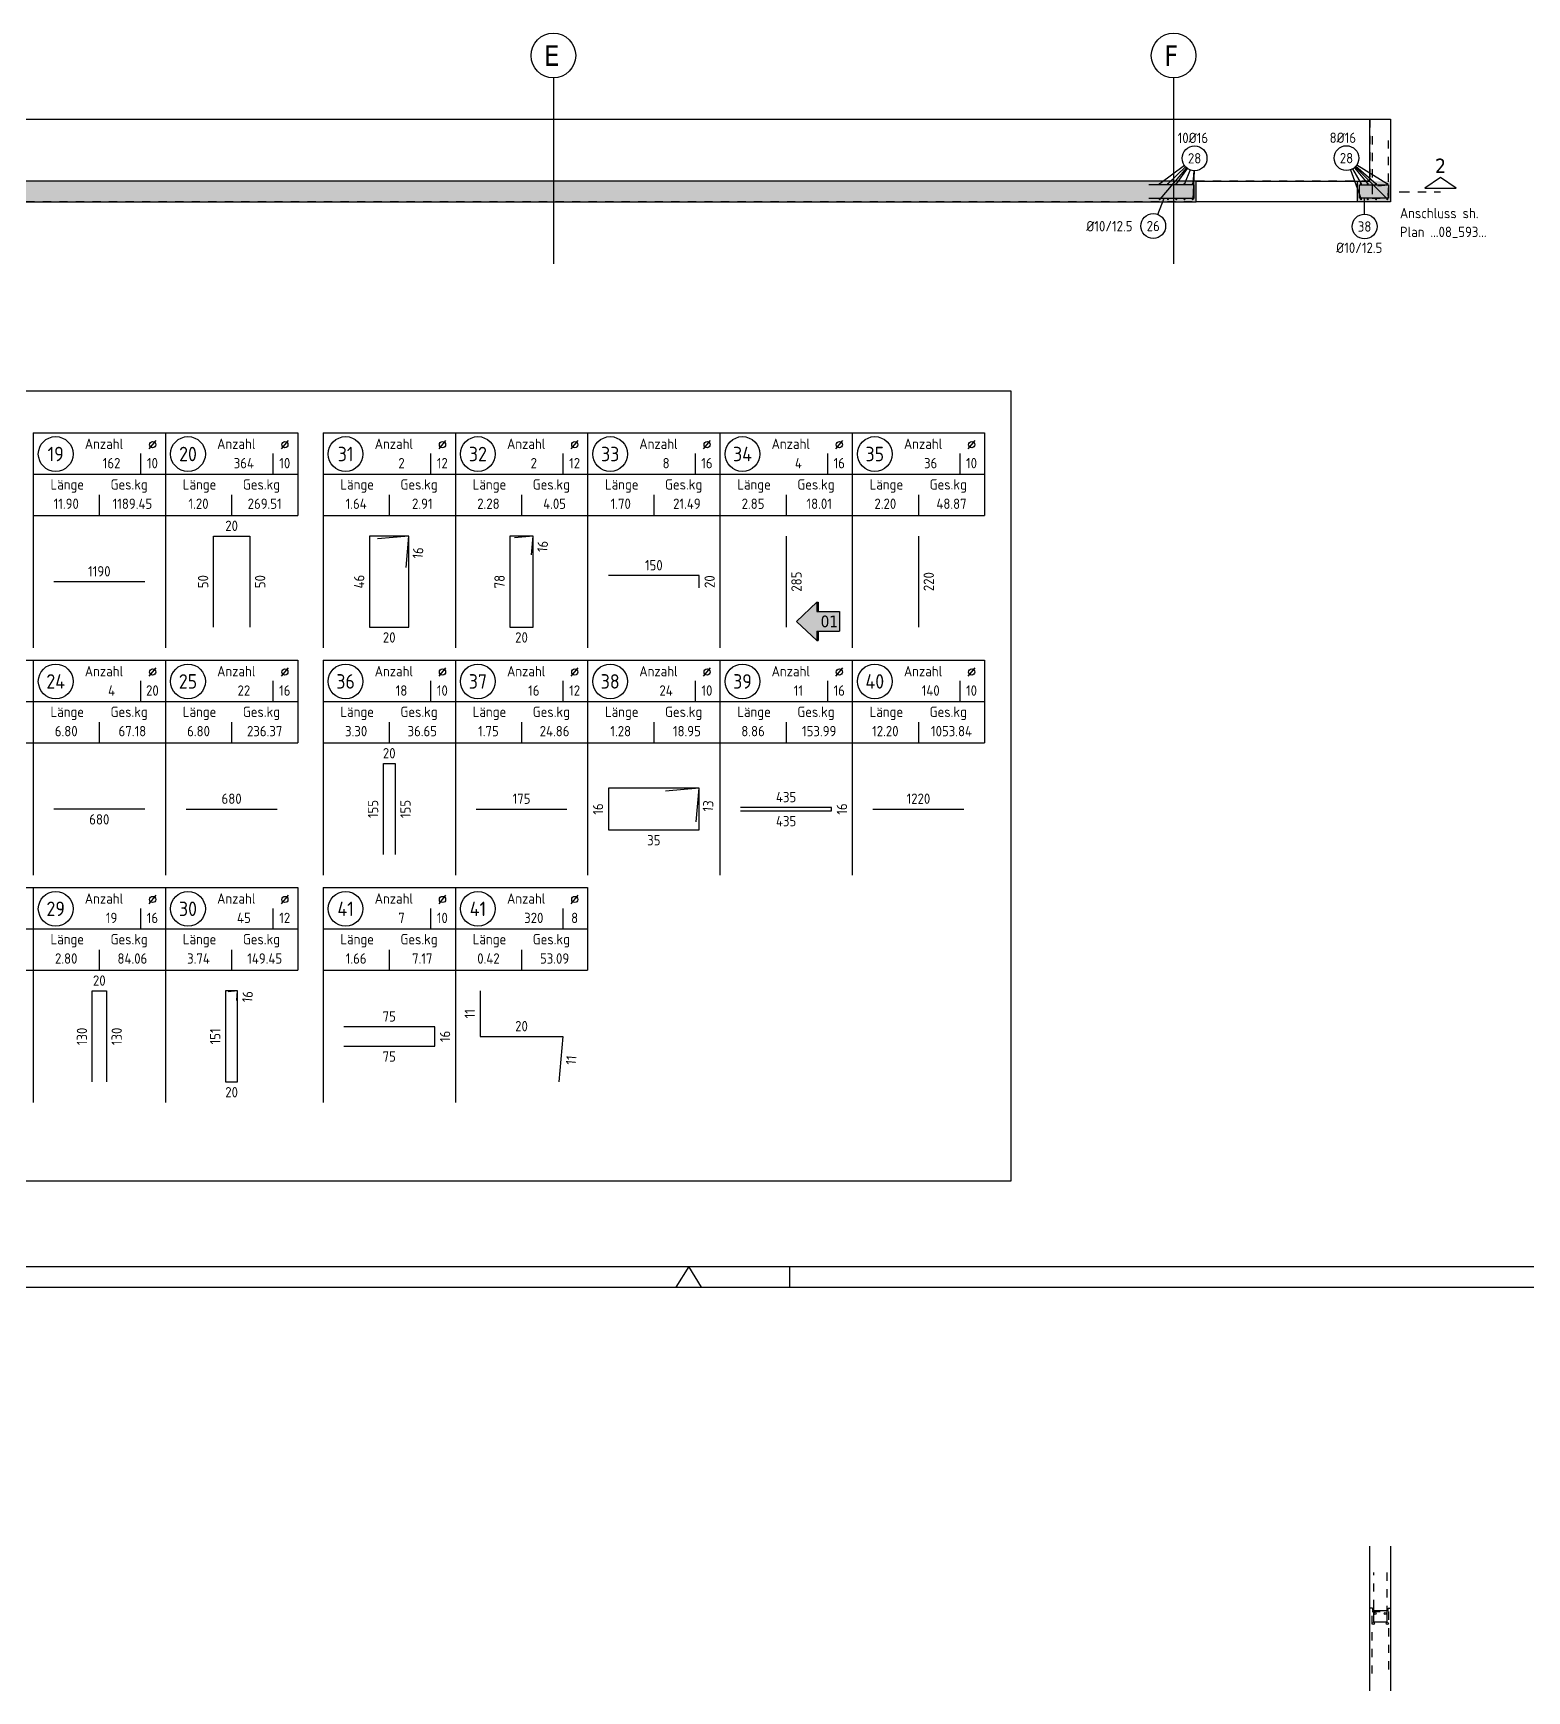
# Model space of a CAD drawing. Extents: x -10 to 76.6, y -8.8 to 49.1.
# Drawn here: x 21.8 to 39.86, y -4.88 to 15.17 of the extents above; entities that cross this region are included whole.
import ezdxf
from ezdxf.enums import TextEntityAlignment as Align

# ---------------------------------------------------------------- set-up
doc = ezdxf.new("R2010")
doc.units = 0
doc.header["$LTSCALE"] = 0.5
for name, pattern in [('AUSGEZOGEN', [1000.01, 1000, 0.01]), ('DASHDOTSMALL', [1.05, 0.5, -0.25, 0.05, -0.25]), ('HIDDEN2', [0.187, 0.125, -0.062]), ('PUNKT', [0.175, 0.05, -0.125]), ('STRICHPUNKT2', [0.55, 0.25, -0.125, 0.05, -0.125])]:
    doc.linetypes.add(name, pattern=pattern)
for name, color, linetype in [('ACHSEN', 7, 'Continuous'), ('BETON', 7, 'Continuous'), ('DRUEBER', 7, 'Continuous'), ('grau_hell', 7, 'Continuous'), ('grau_mittel', 7, 'Continuous'), ('HBT', 7, 'Continuous'), ('index', 7, 'Continuous'), ('OBJEKT', 7, 'Continuous'), ('RAHMEN', 7, 'Continuous'), ('RND', 7, 'Continuous'), ('RND_BILD', 7, 'Continuous'), ('SCHNITTE', 7, 'Continuous'), ('SFP_Achsen', 7, 'Continuous'), ('TEXT', 7, 'Continuous')]:
    doc.layers.add(name, color=color, linetype=linetype)
doc.layers.add('NOPLOT', color=7, linetype='Continuous', plot=False)
doc.styles.add('helv', font='tahoma.ttf')
doc.styles.add('txt', font='isocp.shx')

# ---------------------------------------------------------------- blocks, each defined once
blk = doc.blocks.new('DINA0')
at = {"color": 7, "linetype": 'Continuous'}
for p, q in [((59.45, 0.5), (59.14, 0)), ((59.76, 0), (59.45, 0.5))]:
    blk.add_line(p, q, dxfattribs=at)
at = {"layer": 'RAHMEN', "color": 5}
blk.add_line((2, 0.5), (118.4, 0.5), dxfattribs=at)
at = {"layer": 'RAHMEN', "color": 7}
blk.add_line((61.9, 0), (61.9, 0.5), dxfattribs=at)
at = {"layer": 'RAHMEN'}
blk.add_line((0, 0), (118.9, 0), dxfattribs=at)
blk = doc.blocks.new('SCHN-2')
at = {"layer": 'SCHNITTE', "color": 6, "linetype": 'Continuous'}
blk.add_lwpolyline([(0.378, 0.088), (0, 0.34), (-0.378, 0.088)], close=True, dxfattribs=at)
at = {"layer": 'SCHNITTE', "color": 1, "linetype": 'DASHDOTSMALL', "style": 'helv'}
blk.add_attdef('SCHN-2', text='', height=0.35, dxfattribs=at).set_placement((0, 0.45), align=Align.CENTER)
blk = doc.blocks.new('RND_HIN')
at = {"layer": 'RND', "color": 7, "linetype": 'Continuous'}
blk.add_circle((0, 0), 0.3, dxfattribs=at)
at = {"layer": 'RND', "color": 7, "linetype": 'Continuous', "style": 'txt'}
blk.add_attdef('POSI', text='', height=0.25, dxfattribs=at).set_placement((0, 0), align=Align.MIDDLE)
blk = doc.blocks.new('RND_LIS2')
at = {"layer": 'RND', "color": 3, "linetype": 'Continuous'}
for p, q in [((0, 0), (0, -5.2)), ((0, 0), (3.2, 0)), ((3.2, 0), (3.2, -2)), ((2.6, -0.503), (2.6, -1)), ((0, -1), (3.2, -1)), ((1.6, -1.503), (1.6, -2)), ((0, -2), (3.2, -2))]:
    blk.add_line(p, q, dxfattribs=at)
at = {"layer": 'RND', "color": 7, "linetype": 'Continuous'}
blk.add_line((2.805, -0.39), (2.973, -0.186), dxfattribs=at)
at = {"layer": 'RND', "color": 1, "linetype": 'Continuous'}
blk.add_circle((0.545, -0.513), 0.42, dxfattribs=at)
at = {"layer": 'RND', "color": 7, "linetype": 'Continuous'}
blk.add_circle((2.889, -0.288), 0.075, dxfattribs=at)
at = {"layer": 'RND', "color": 7, "linetype": 'Continuous', "style": 'txt'}
for s, p in [('Anzahl', (1.249, -0.391)), ('Länge', (0.42, -1.373)), ('Ges.kg', (1.872, -1.373))]:
    blk.add_text(s, height=0.25, dxfattribs=at).set_placement(p)
at = {"layer": 'RND', "color": 1, "linetype": 'Continuous', "style": 'txt'}
blk.add_attdef('POS1', text='', height=0.35, dxfattribs=at).set_placement((0.545, -0.513), align=Align.MIDDLE)
at = {"layer": 'RND', "color": 7, "linetype": 'Continuous', "style": 'txt'}
for tag, p in [('STK1', (1.897, -0.859)), ('DS1', (2.885, -0.859)), ('LANG1', (0.8, -1.841)), ('GEW', (2.4, -1.841))]:
    blk.add_attdef(tag, text='', height=0.25, dxfattribs=at).set_placement(p, align=Align.CENTER)
blk = doc.blocks.new('hin_ind5')
at = {"layer": 'grau_hell', "linetype": 'AUSGEZOGEN'}
h = blk.add_hatch(color=9, dxfattribs=at)
h.dxf.hatch_style = 2
h.paths.add_polyline_path([(0, 0), (0.619, -0.577), (0.619, -0.3), (1.306, -0.3), (1.306, 0.3), (0.619, 0.3), (0.619, 0.577)])
h.paths.add_polyline_path([(0.34, -0.274), (1.311, -0.274), (1.311, 0.274), (0.34, 0.274)], flags=9)
at = {"layer": 'OBJEKT', "linetype": 'AUSGEZOGEN'}
for points in [[(0.619, 0.3), (0.66, 0.3), (0.66, 0.577), (0.619, 0.577)], [(0.619, -0.577), (0.66, -0.577), (0.66, -0.3), (0.619, -0.3)]]:
    blk.add_hatch(color=1, dxfattribs=at).paths.add_polyline_path(points)
at = {"layer": 'OBJEKT', "color": 1, "linetype": 'AUSGEZOGEN'}
for p, q in [((0, 0), (0.619, 0.577)), ((0.619, 0.577), (0.619, 0.3)), ((0.619, 0.577), (0.66, 0.577)), ((0.66, 0.577), (0.66, 0.3)), ((0, 0), (0.619, -0.577)), ((0.619, 0.3), (1.306, 0.3)), ((1.306, 0.3), (1.306, -0.3)), ((0.619, -0.3), (0.619, -0.577)), ((0.619, -0.3), (1.306, -0.3)), ((0.66, -0.3), (0.66, -0.577))]:
    blk.add_line(p, q, dxfattribs=at)
at = {"layer": 'OBJEKT', "color": 7, "linetype": 'AUSGEZOGEN'}
blk.add_line((0.619, -0.577), (0.66, -0.577), dxfattribs=at)
at = {"layer": 'index', "color": 1, "linetype": 'Continuous', "style": 'helv'}
blk.add_attdef('INDEX', text='', height=0.35, rotation=360, dxfattribs=at).set_placement((1.259, 0), align=Align.MIDDLE_RIGHT)

msp = doc.modelspace()

# ---------------------------------------------------------------- hatches: boundary and pattern name
at = {"layer": 'grau_mittel'}
h = msp.add_hatch(color=61, dxfattribs=at)
h.paths.add_polyline_path([(35.864, 13.125), (35.864, 13.375), (11.969, 13.375), (11.969, 13.125)])
h.paths.add_polyline_path([(37.964, 13.375), (37.814, 13.375), (37.814, 13.125), (38.214, 13.125), (38.214, 13.375)])
h.paths.add_polyline_path([(9.209, 13.125), (9.209, 13.375), (3.189, 13.375), (3.014, 13.375), (3.014, 13.125)])

# ---------------------------------------------------------------- linework, layer by layer
at = {"layer": 'ACHSEN', "color": 140, "linetype": 'AUSGEZOGEN'}
for p, q in [((28.089, 14.625), (28.089, 12.375)), ((35.589, 14.625), (35.589, 12.375))]:
    msp.add_line(p, q, dxfattribs=at)
at = {"layer": 'BETON', "color": 6, "linetype": 'AUSGEZOGEN', "lineweight": -2}
for points in [[(38.214, 14.125), (38.214, 13.125), (37.814, 13.125), (37.814, 13.375), (37.964, 13.375), (37.964, 14.125)], [(11.969, 13.375), (11.969, 13.125), (35.864, 13.125), (35.864, 13.375), (11.969, 13.375)], [(37.964, -4.882), (37.964, -3.132)], [(38.214, -3.132), (38.214, -4.882)]]:
    msp.add_lwpolyline(points, dxfattribs=at)
at = {"layer": 'DRUEBER', "color": 7, "linetype": 'PUNKT', "lineweight": -2}
for points in [[(38.214, 14.125), (38.214, 13.125), (2.939, 13.125), (2.939, 14.125)], [(37.964, 14.125), (37.964, 13.375), (3.189, 13.375), (3.189, 14.125)]]:
    msp.add_lwpolyline(points, dxfattribs=at)
at = {"layer": 'HBT', "color": 102, "linetype": 'AUSGEZOGEN'}
for p, q in [((37.996, -3.882), (37.964, -3.882)), ((38.182, -3.882), (38.214, -3.882))]:
    msp.add_line(p, q, dxfattribs=at)
at = {"layer": 'HBT', "color": 1, "linetype": 'HIDDEN2'}
for points in [[(38.012, -3.912), (38.012, -3.882), (38.012, -3.452)], [(38.166, -3.452), (38.166, -3.882), (38.166, -3.912)]]:
    msp.add_lwpolyline(points, dxfattribs=at)
at = {"layer": 'HBT', "color": 102, "linetype": 'AUSGEZOGEN'}
msp.add_lwpolyline([(37.996, -3.882), (37.996, -3.912), (38.182, -3.912), (38.182, -3.882)], dxfattribs=at)
at = {"layer": 'HBT', "color": 1, "linetype": 'AUSGEZOGEN'}
msp.add_lwpolyline([(38.166, -3.912), (38.166, -4.052), (38.012, -4.052), (38.012, -3.912)], dxfattribs=at)
at = {"layer": 'NOPLOT', "color": 191, "linetype": 'AUSGEZOGEN'}
msp.add_line((2.939, 14.125), (38.214, 14.125), dxfattribs=at)
at = {"layer": 'OBJEKT', "color": 7, "linetype": 'AUSGEZOGEN'}
for p, q in [((35.864, 13.375), (37.814, 13.375)), ((37.814, 13.125), (35.864, 13.125))]:
    msp.add_line(p, q, dxfattribs=at)
at = {"layer": 'RND', "color": 102, "linetype": 'AUSGEZOGEN'}
for p, q in [((35.722, 13.564), (35.421, 13.343)), ((35.745, 13.539), (35.421, 13.158)), ((35.735, 13.549), (35.521, 13.343)), ((35.755, 13.531), (35.621, 13.343)), ((35.788, 13.513), (35.721, 13.343)), ((35.832, 13.503), (35.821, 13.343)), ((35.836, 13.503), (35.821, 13.158)), ((37.73, 13.513), (37.856, 13.158)), ((37.754, 13.524), (37.856, 13.343)), ((37.776, 13.539), (37.938, 13.343)), ((37.786, 13.548), (38.174, 13.158)), ((37.793, 13.556), (38.037, 13.343)), ((37.807, 13.575), (38.174, 13.343)), ((35.398, 12.973), (35.477, 13.17)), ((37.899, 12.978), (37.899, 13.17))]:
    msp.add_line(p, q, dxfattribs=at)
at = {"layer": 'RND', "color": 1, "linetype": 'HIDDEN2'}
for points in [[(37.989, 13.92), (37.989, 13.17), (38.189, 13.17), (38.189, 13.92)], [(37.989, -4.674), (37.989, -3.924), (38.189, -3.924), (38.189, -4.674)]]:
    msp.add_lwpolyline(points, dxfattribs=at)
at = {"layer": 'RND', "color": 1, "linetype": 'AUSGEZOGEN'}
for points in [[(35.289, 13.17), (35.839, 13.17), (35.839, 13.33), (35.289, 13.33)], [(38.059, 13.319), (38.189, 13.33), (38.189, 13.17), (37.839, 13.17), (37.839, 13.33), (38.189, 13.33), (38.178, 13.201)]]:
    msp.add_lwpolyline(points, dxfattribs=at)
at = {"layer": 'RND', "color": 7, "linetype": 'AUSGEZOGEN', "const_width": 0.0125}
for points in [[(35.415, 13.343, -1), (35.427, 13.343, -1)], [(35.515, 13.343, -1), (35.527, 13.343, -1)], [(35.615, 13.343, -1), (35.627, 13.343, -1)], [(35.715, 13.343, -1), (35.727, 13.343, -1)], [(35.815, 13.343, -1), (35.827, 13.343, -1)], [(37.85, 13.343, -1), (37.862, 13.343, -1)], [(37.931, 13.343, -1), (37.944, 13.343, -1)], [(38.031, 13.343, 1), (38.044, 13.343, 1)], [(38.167, 13.343, 1), (38.18, 13.343, 1)], [(35.415, 13.158, 1), (35.427, 13.158, 1)], [(35.515, 13.158, 1), (35.527, 13.158, 1)], [(35.615, 13.158, 1), (35.627, 13.158, 1)], [(35.715, 13.158, 1), (35.727, 13.158, 1)], [(35.815, 13.158, 1), (35.827, 13.158, 1)], [(37.85, 13.158, 1), (37.862, 13.158, 1)], [(37.931, 13.158, 1), (37.944, 13.158, 1)], [(38.031, 13.158, 1), (38.044, 13.158, 1)], [(38.167, 13.158, 1), (38.18, 13.158, 1)]]:
    msp.add_lwpolyline(points, format="xyb", close=True, dxfattribs=at)
at = {"layer": 'RND', "color": 7, "linetype": 'AUSGEZOGEN'}
for centre in [(38.028, -3.947), (38.149, -3.947), (38.005, -4.067), (38.174, -4.067)]:
    msp.add_circle(centre, 0.0125, dxfattribs=at)
at = {"layer": 'RND_BILD', "color": 1, "linetype": 'AUSGEZOGEN'}
for points in [[(23.977, 7.983), (23.977, 9.083), (24.417, 9.083), (24.417, 7.983)], [(26.309, 8.702), (26.342, 9.083), (25.864, 9.083), (25.864, 7.983), (26.342, 7.983), (26.342, 9.083), (25.961, 9.049)], [(27.824, 8.858), (27.844, 9.083), (27.562, 9.083), (27.562, 7.983), (27.844, 7.983), (27.844, 9.083), (27.619, 9.063)], [(30.903, 9.083), (30.903, 7.983)], [(32.503, 9.083), (32.503, 7.983)], [(22.047, 8.533), (23.147, 8.533)], [(29.853, 8.459), (29.853, 8.606), (28.753, 8.606)], [(26.032, 5.233), (26.032, 6.333), (26.174, 6.333), (26.174, 5.233)], [(29.817, 5.627), (29.853, 6.034), (28.753, 6.034), (28.753, 5.531), (29.853, 5.531), (29.853, 6.034), (29.446, 5.999)], [(23.147, 5.783), (22.047, 5.783)], [(23.647, 5.783), (24.747, 5.783)], [(27.153, 5.783), (28.253, 5.783)], [(30.353, 5.762), (31.453, 5.762), (31.453, 5.803), (30.353, 5.803)], [(31.953, 5.783), (33.053, 5.783)], [(22.512, 2.483), (22.512, 3.583), (22.682, 3.583), (22.682, 2.483)], [(24.26, 3.467), (24.27, 3.583), (24.124, 3.583), (24.124, 2.483), (24.27, 2.483), (24.27, 3.583), (24.154, 3.573)], [(27.202, 3.583), (27.202, 3.032), (28.204, 3.032), (28.156, 2.483)], [(25.553, 2.915), (26.653, 2.915), (26.653, 3.15), (25.553, 3.15)]]:
    msp.add_lwpolyline(points, dxfattribs=at)
at = {"layer": 'SCHNITTE', "color": 6, "linetype": 'STRICHPUNKT2'}
msp.add_line((38.317, 13.249), (38.817, 13.249), dxfattribs=at)
at = {"layer": 'SFP_Achsen', "color": 7, "linetype": 'AUSGEZOGEN'}
for centre in [(28.089, 14.896), (35.589, 14.896)]:
    msp.add_circle(centre, 0.27, dxfattribs=at)
at = {"layer": 'TEXT', "color": 1, "linetype": 'AUSGEZOGEN'}
msp.add_lwpolyline([(8.371, 10.841), (33.62, 10.841), (33.62, 1.282), (8.371, 1.282)], close=True, dxfattribs=at)

# ---------------------------------------------------------------- block references
at = {"xscale": 0.5, "yscale": 0.5, "zscale": 0.5}
msp.add_blockref('DINA0', (0, 0), dxfattribs=at)
at = {"layer": 'RND', "color": 7, "linetype": 'AUSGEZOGEN', "xscale": 0.5, "yscale": 0.5, "zscale": 0.5}
for p, values in [((35.843, 13.653), {'POSI': '28'}), ((37.68, 13.655), {'POSI': '28'}), ((35.343, 12.834), {'POSI': '26'}), ((37.899, 12.828), {'POSI': '38'})]:
    msp.add_blockref('RND_HIN', p, dxfattribs=at).add_auto_attribs(values)
at = {"layer": 'RND_BILD', "color": 7, "linetype": 'AUSGEZOGEN'}
for name, p, xscale, yscale, zscale, values in [('RND_LIS2', (21.797, 10.333), 0.5, 0.5, 0.5, {'POS1': '19', 'STK1': '162', 'DS1': '10', 'LANG1': '11.90', 'GEW': '1189.45'}), ('RND_LIS2', (23.397, 10.333), 0.5, 0.5, 0.5, {'POS1': '20', 'STK1': '364', 'DS1': '10', 'LANG1': '1.20', 'GEW': '269.51'}), ('RND_LIS2', (25.303, 10.333), 0.5, 0.5, 0.5, {'POS1': '31', 'STK1': '2', 'DS1': '12', 'LANG1': '1.64', 'GEW': '2.91'}), ('RND_LIS2', (26.903, 10.333), 0.5, 0.5, 0.5, {'POS1': '32', 'STK1': '2', 'DS1': '12', 'LANG1': '2.28', 'GEW': '4.05'}), ('RND_LIS2', (28.503, 10.333), 0.5, 0.5, 0.5, {'POS1': '33', 'STK1': '8', 'DS1': '16', 'LANG1': '1.70', 'GEW': '21.49'}), ('RND_LIS2', (30.103, 10.333), 0.5, 0.5, 0.5, {'POS1': '34', 'STK1': '4', 'DS1': '16', 'LANG1': '2.85', 'GEW': '18.01'}), ('RND_LIS2', (31.703, 10.333), 0.5, 0.5, 0.5, {'POS1': '35', 'STK1': '36', 'DS1': '10', 'LANG1': '2.20', 'GEW': '48.87'}), ('hin_ind5', (31.027, 8.052), 0.4, 0.4, 0.4, {'INDEX': '01'}), ('RND_LIS2', (20.197, 7.583), 0.5, 0.5, 0.5, {'POS1': '23', 'STK1': '12', 'DS1': '12', 'LANG1': '5.00', 'GEW': '53.28'}), ('RND_LIS2', (21.797, 7.583), 0.5, 0.5, 0.5, {'POS1': '24', 'STK1': '4', 'DS1': '20', 'LANG1': '6.80', 'GEW': '67.18'}), ('RND_LIS2', (23.397, 7.583), 0.5, 0.5, 0.5, {'POS1': '25', 'STK1': '22', 'DS1': '16', 'LANG1': '6.80', 'GEW': '236.37'}), ('RND_LIS2', (25.303, 7.583), 0.5, 0.5, 0.5, {'POS1': '36', 'STK1': '18', 'DS1': '10', 'LANG1': '3.30', 'GEW': '36.65'}), ('RND_LIS2', (26.903, 7.583), 0.5, 0.5, 0.5, {'POS1': '37', 'STK1': '16', 'DS1': '12', 'LANG1': '1.75', 'GEW': '24.86'}), ('RND_LIS2', (28.503, 7.583), 0.5, 0.5, 0.5, {'POS1': '38', 'STK1': '24', 'DS1': '10', 'LANG1': '1.28', 'GEW': '18.95'}), ('RND_LIS2', (30.103, 7.583), 0.5, 0.5, 0.5, {'POS1': '39', 'STK1': '11', 'DS1': '16', 'LANG1': '8.86', 'GEW': '153.99'}), ('RND_LIS2', (31.703, 7.583), 0.5, 0.5, 0.5, {'POS1': '40', 'STK1': '140', 'DS1': '10', 'LANG1': '12.20', 'GEW': '1053.84'}), ('RND_LIS2', (20.197, 4.833), 0.5, 0.5, 0.5, {'POS1': '28', 'STK1': '38', 'DS1': '16', 'LANG1': '5.20', 'GEW': '312.21'}), ('RND_LIS2', (21.797, 4.833), 0.5, 0.5, 0.5, {'POS1': '29', 'STK1': '19', 'DS1': '16', 'LANG1': '2.80', 'GEW': '84.06'}), ('RND_LIS2', (23.397, 4.833), 0.5, 0.5, 0.5, {'POS1': '30', 'STK1': '45', 'DS1': '12', 'LANG1': '3.74', 'GEW': '149.45'})]:
    msp.add_blockref(name, p, dxfattribs=dict(at, xscale=xscale, yscale=yscale, zscale=zscale)).add_auto_attribs(values)
at = {"layer": 'RND_BILD', "color": 6, "linetype": 'AUSGEZOGEN', "xscale": 0.5, "yscale": 0.5, "zscale": 0.5}
for p, values in [((25.303, 4.833), {'POS1': '41', 'STK1': '7', 'DS1': '10', 'LANG1': '1.66', 'GEW': '7.17'}), ((26.903, 4.833), {'POS1': '41', 'STK1': '320', 'DS1': '8', 'LANG1': '0.42', 'GEW': '53.09'})]:
    msp.add_blockref('RND_LIS2', p, dxfattribs=at).add_auto_attribs(values)
at = {"layer": 'SCHNITTE', "color": 6, "linetype": 'STRICHPUNKT2', "xscale": 0.5, "yscale": 0.5, "zscale": 0.5}
msp.add_blockref('SCHN-2', (38.817, 13.249), dxfattribs=at).add_auto_attribs({'SCHN-2': '2'})

# ---------------------------------------------------------------- texts
at = {"layer": 'RND_BILD', "color": 7, "linetype": 'AUSGEZOGEN', "style": 'txt'}
for s, p in [('20', (24.197, 9.208)), ('1190', (22.597, 8.658)), ('150', (29.303, 8.731)), ('20', (26.103, 7.858)), ('20', (27.703, 7.858)), ('20', (26.103, 6.458)), ('680', (24.197, 5.908)), ('175', (27.703, 5.908)), ('435', (30.903, 5.928)), ('1220', (32.503, 5.908)), ('680', (22.597, 5.658)), ('435', (30.903, 5.637)), ('35', (29.303, 5.406)), ('20', (22.597, 3.708)), ('75', (26.103, 3.275)), ('20', (27.703, 3.157)), ('75', (26.103, 2.79)), ('20', (24.197, 2.358))]:
    msp.add_text(s, height=0.125, dxfattribs=at).set_placement(p, align=Align.MIDDLE)
for s, rotation, p in [('16', 84.9999, (26.45, 8.881)), ('16', 84.9999, (27.958, 8.959)), ('285', 90, (31.028, 8.533)), ('220', 90, (32.628, 8.533)), ('50', 90, (23.852, 8.533)), ('50', 90, (24.542, 8.533)), ('46', 90, (25.739, 8.533)), ('78', 90, (27.437, 8.533)), ('20', 90, (29.978, 8.533)), ('155', 90, (25.907, 5.783)), ('155', 90, (26.299, 5.783)), ('16', 90, (28.628, 5.783)), ('13', 84.9999, (29.959, 5.82)), ('16', 90, (31.578, 5.783)), ('16', 84.9999, (24.389, 3.514)), ('11', 90, (27.077, 3.307)), ('130', 90, (22.387, 3.033)), ('130', 90, (22.807, 3.033)), ('151', 90, (23.999, 3.033)), ('16', 90, (26.778, 3.033)), ('11', 85, (28.304, 2.746))]:
    msp.add_text(s, height=0.125, rotation=rotation, dxfattribs=at).set_placement(p, align=Align.MIDDLE)
at = {"layer": 'SFP_Achsen', "color": 6, "linetype": 'AUSGEZOGEN', "style": 'helv'}
for s, p in [('E', (27.975, 14.771)), ('F', (35.475, 14.771))]:
    msp.add_text(s, height=0.25, dxfattribs=at).set_placement(p)
at = {"layer": 'TEXT', "color": 7, "linetype": 'AUSGEZOGEN', "style": 'txt'}
for s, p in [('10%%C16', (35.638, 13.837)), ('8%%C16', (37.476, 13.839)), ('%%C10/12.5', (34.533, 12.769)), ('%%C10/12.5', (37.555, 12.508))]:
    msp.add_text(s, height=0.125, dxfattribs=at).set_placement(p)
at = {"layer": 'TEXT', "color": 1, "linetype": 'AUSGEZOGEN', "style": 'txt'}
for s, p in [('Anschluss sh.', (38.326, 12.928)), ('Plan ...08_593...', (38.326, 12.7))]:
    msp.add_text(s, height=0.125, dxfattribs=at).set_placement(p)

doc.saveas('drawing.dxf')
